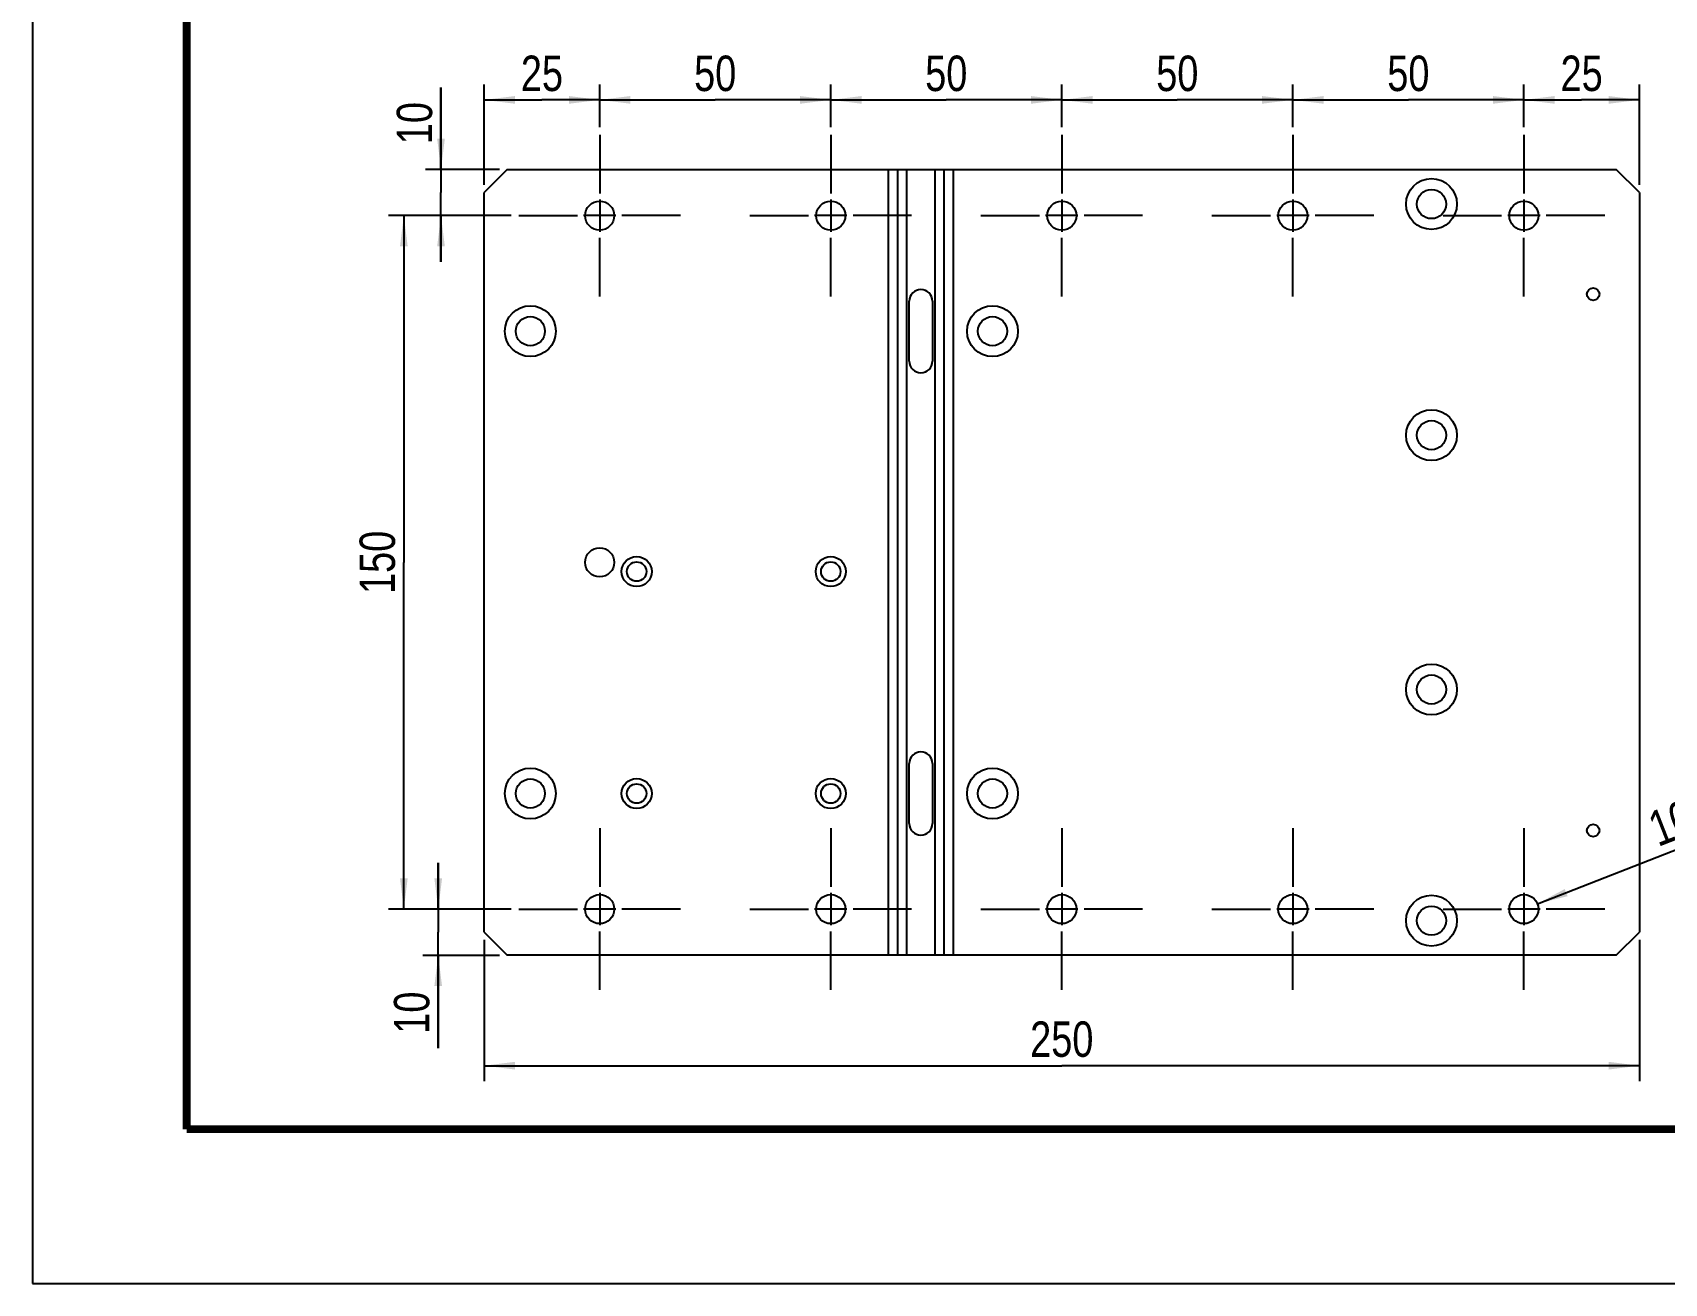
# Model space of a CAD drawing. Header units: millimetres. Extents: x 0 to 1400, y 0 to 990.
# Drawn here: x 0 to 353.1, y 0 to 270.5 of the extents above; entities that cross this region are included whole.
import ezdxf

# ---------------------------------------------------------------- set-up
doc = ezdxf.new("R2010")
doc.units = ezdxf.units.MM
doc.header["$LTSCALE"] = 77
doc.linetypes.add('CENTER', pattern=[0.6, 0.375, -0.075, 0.075, -0.075])
doc.layers.get('0').update_dxf_attribs({"linetype": 'CONTINUOUS'})
doc.layers.add('02___PRT_ALL_AXES', color=7, linetype='CONTINUOUS')
doc.layers.add('7_ALL_FEATURES', color=7, linetype='CONTINUOUS')
doc.styles.get("Standard").update_dxf_attribs({"font": 'txt', "width": 0.8})
doc.dimstyles.new('DIMSTYLE_1', dxfattribs={"dimtxt": 7.666667, "dimasz": 6.666667, "dimexe": 1, "dimexo": 0.5, "dimgap": 0.575, "dimtad": 1, "dimdsep": 46, "dimtxsty": 'Standard', "dimblk": '_FILLED', "dimblk1": '_FILLED', "dimblk2": '_FILLED', "dimcen": 0.09, "dimazin": 2, "dimtp": 0.01, "dimtm": 0.01, "dimtfac": 1, "dimtofl": 0, "dimtmove": 0, "dimatfit": 3, "dimldrblk": '_FILLED', "dimfxl": 0, "dimtolj": 1, "dimarcsym": 0})
doc.dimstyles.new('DIMSTYLE_4', dxfattribs={"dimtxt": 7.666667, "dimasz": 6.666667, "dimexe": 1, "dimexo": 0.5, "dimtad": 1, "dimdsep": 46, "dimtxsty": 'Standard', "dimblk": '_FILLED', "dimblk1": '_FILLED', "dimblk2": '_FILLED', "dimcen": 0.09, "dimazin": 2, "dimtp": 0.01, "dimtm": 0.01, "dimtfac": 1, "dimtofl": 0, "dimtmove": 0, "dimatfit": 1, "dimldrblk": '_FILLED', "dimfxl": 0, "dimtolj": 1, "dimarcsym": 0})

# ---------------------------------------------------------------- blocks, each defined once
blk = doc.blocks.new('_FILLED')
at = {"color": 0, "linetype": 'ByBlock'}
blk.add_solid([(0, 0), (-1, 0.125), (-1, -0.125)], dxfattribs=at)
blk = doc.blocks.new('*D12')
at = {"color": 2, "linetype": 'Continuous'}
for p, q in [((122.71, 250.12), (122.71, 259.32)), ((172.71, 250.12), (172.71, 259.32)), ((122.71, 255.99), (147.71, 255.99)), ((172.71, 255.99), (147.71, 255.99))]:
    blk.add_line(p, q, dxfattribs=at)
at = {"color": 2, "linetype": 'Continuous', "xscale": 6.666666666699999, "yscale": 6.666666666699999, "zscale": 6.666666666699999, "rotation": 180}
blk.add_blockref('_FILLED', (122.71, 255.99), dxfattribs=at)
at = {"color": 2, "linetype": 'Continuous', "xscale": 6.666666666699999, "yscale": 6.666666666699999, "zscale": 6.666666666699999}
blk.add_blockref('_FILLED', (172.71, 255.99), dxfattribs=at)
at = {"color": 2, "linetype": 'Continuous', "insert": (147.71, 265.57), "char_height": 7.667, "width": 12.2667, "attachment_point": 2, "line_spacing_factor": 0.9}
blk.add_mtext('50', dxfattribs=at)
blk = doc.blocks.new('*D13')
at = {"color": 2, "linetype": 'Continuous'}
for p, q in [((172.71, 250.12), (172.71, 259.32)), ((222.71, 250.12), (222.71, 259.32)), ((172.71, 255.99), (197.71, 255.99)), ((222.71, 255.99), (197.71, 255.99))]:
    blk.add_line(p, q, dxfattribs=at)
at = {"color": 2, "linetype": 'Continuous', "xscale": 6.666666666699999, "yscale": 6.666666666699999, "zscale": 6.666666666699999, "rotation": 180}
blk.add_blockref('_FILLED', (172.71, 255.99), dxfattribs=at)
at = {"color": 2, "linetype": 'Continuous', "xscale": 6.666666666699999, "yscale": 6.666666666699999, "zscale": 6.666666666699999}
blk.add_blockref('_FILLED', (222.71, 255.99), dxfattribs=at)
at = {"color": 2, "linetype": 'Continuous', "insert": (197.71, 265.57), "char_height": 7.667, "width": 12.2667, "attachment_point": 2, "line_spacing_factor": 0.9}
blk.add_mtext('50', dxfattribs=at)
blk = doc.blocks.new('*D14')
at = {"color": 2, "linetype": 'Continuous'}
for p, q in [((222.71, 250.12), (222.71, 259.32)), ((272.71, 250.12), (272.71, 259.32)), ((222.71, 255.99), (247.71, 255.99)), ((272.71, 255.99), (247.71, 255.99))]:
    blk.add_line(p, q, dxfattribs=at)
at = {"color": 2, "linetype": 'Continuous', "xscale": 6.666666666699999, "yscale": 6.666666666699999, "zscale": 6.666666666699999, "rotation": 180}
blk.add_blockref('_FILLED', (222.71, 255.99), dxfattribs=at)
at = {"color": 2, "linetype": 'Continuous', "xscale": 6.666666666699999, "yscale": 6.666666666699999, "zscale": 6.666666666699999}
blk.add_blockref('_FILLED', (272.71, 255.99), dxfattribs=at)
at = {"color": 2, "linetype": 'Continuous', "insert": (247.71, 265.57), "char_height": 7.667, "width": 12.2667, "attachment_point": 2, "line_spacing_factor": 0.9}
blk.add_mtext('50', dxfattribs=at)
blk = doc.blocks.new('*D15')
at = {"color": 2, "linetype": 'Continuous'}
for p, q in [((272.71, 250.12), (272.71, 259.32)), ((322.71, 250.12), (322.71, 259.32)), ((272.71, 255.99), (297.71, 255.99)), ((322.71, 255.99), (297.71, 255.99))]:
    blk.add_line(p, q, dxfattribs=at)
at = {"color": 2, "linetype": 'Continuous', "xscale": 6.666666666699999, "yscale": 6.666666666699999, "zscale": 6.666666666699999, "rotation": 180}
blk.add_blockref('_FILLED', (272.71, 255.99), dxfattribs=at)
at = {"color": 2, "linetype": 'Continuous', "xscale": 6.666666666699999, "yscale": 6.666666666699999, "zscale": 6.666666666699999}
blk.add_blockref('_FILLED', (322.71, 255.99), dxfattribs=at)
at = {"color": 2, "linetype": 'Continuous', "insert": (297.71, 265.57), "char_height": 7.667, "width": 12.2667, "attachment_point": 2, "line_spacing_factor": 0.9}
blk.add_mtext('50', dxfattribs=at)
blk = doc.blocks.new('*D16')
at = {"color": 2, "linetype": 'Continuous'}
for p, q in [((103.55, 230.95), (77, 230.95)), ((80.33, 230.95), (80.33, 155.95)), ((80.33, 80.95), (80.33, 155.95)), ((103.55, 80.95), (77, 80.95))]:
    blk.add_line(p, q, dxfattribs=at)
at = {"color": 2, "linetype": 'Continuous', "xscale": 6.666666666699999, "yscale": 6.666666666699999, "zscale": 6.666666666699999}
for p, rotation in [((80.33, 230.95), 90), ((80.33, 80.95), 270)]:
    blk.add_blockref('_FILLED', p, dxfattribs=dict(at, rotation=rotation))
at = {"color": 2, "linetype": 'Continuous', "insert": (70.75, 155.95), "char_height": 7.667, "width": 18.4, "attachment_point": 2, "rotation": 90, "line_spacing_factor": 0.9}
blk.add_mtext('150', dxfattribs=at)
blk = doc.blocks.new('*D17')
at = {"color": 2, "linetype": 'Continuous'}
for p, q in [((97.71, 237.62), (97.71, 259.32)), ((122.71, 250.12), (122.71, 259.32)), ((97.71, 255.99), (110.21, 255.99)), ((122.71, 255.99), (110.21, 255.99))]:
    blk.add_line(p, q, dxfattribs=at)
at = {"color": 2, "linetype": 'Continuous', "xscale": 6.666666666699999, "yscale": 6.666666666699999, "zscale": 6.666666666699999, "rotation": 180}
blk.add_blockref('_FILLED', (97.71, 255.99), dxfattribs=at)
at = {"color": 2, "linetype": 'Continuous', "xscale": 6.666666666699999, "yscale": 6.666666666699999, "zscale": 6.666666666699999}
blk.add_blockref('_FILLED', (122.71, 255.99), dxfattribs=at)
at = {"color": 2, "linetype": 'Continuous', "insert": (110.21, 265.57), "char_height": 7.667, "width": 12.2667, "attachment_point": 2, "line_spacing_factor": 0.9}
blk.add_mtext('25', dxfattribs=at)
blk = doc.blocks.new('*D18')
at = {"color": 2, "linetype": 'Continuous'}
for p, q in [((322.71, 250.12), (322.71, 259.32)), ((347.71, 237.62), (347.71, 259.32)), ((322.71, 255.99), (335.21, 255.99)), ((347.71, 255.99), (335.21, 255.99))]:
    blk.add_line(p, q, dxfattribs=at)
at = {"color": 2, "linetype": 'Continuous', "xscale": 6.666666666699999, "yscale": 6.666666666699999, "zscale": 6.666666666699999, "rotation": 180}
blk.add_blockref('_FILLED', (322.71, 255.99), dxfattribs=at)
at = {"color": 2, "linetype": 'Continuous', "xscale": 6.666666666699999, "yscale": 6.666666666699999, "zscale": 6.666666666699999}
blk.add_blockref('_FILLED', (347.71, 255.99), dxfattribs=at)
at = {"color": 2, "linetype": 'Continuous', "insert": (335.21, 265.57), "char_height": 7.667, "width": 12.2667, "attachment_point": 2, "line_spacing_factor": 0.9}
blk.add_mtext('25', dxfattribs=at)
blk = doc.blocks.new('*D19')
at = {"color": 2, "linetype": 'Continuous'}
for p, q in [((88.37, 240.95), (88.37, 258.68)), ((88.37, 258.68), (88.37, 235.95)), ((101.05, 240.95), (85.04, 240.95)), ((88.37, 220.95), (88.37, 235.95)), ((103.55, 230.95), (85.04, 230.95)), ((88.37, 230.95), (88.37, 220.95))]:
    blk.add_line(p, q, dxfattribs=at)
at = {"color": 2, "linetype": 'Continuous', "xscale": 6.666666666699999, "yscale": 6.666666666699999, "zscale": 6.666666666699999}
for p, rotation in [((88.37, 240.95), 270), ((88.37, 230.95), 90)]:
    blk.add_blockref('_FILLED', p, dxfattribs=dict(at, rotation=rotation))
at = {"color": 2, "linetype": 'Continuous', "insert": (78.79, 246.41), "char_height": 7.667, "width": 12.2667, "attachment_point": 1, "rotation": 90, "line_spacing_factor": 0.9}
blk.add_mtext('10', dxfattribs=at)
blk = doc.blocks.new('*D20')
at = {"color": 2, "linetype": 'Continuous'}
for p, q in [((87.77, 80.95), (87.77, 90.95)), ((87.77, 90.95), (87.77, 75.95)), ((103.55, 80.95), (84.43, 80.95)), ((87.77, 50.85), (87.77, 75.95)), ((101.05, 70.95), (84.43, 70.95)), ((87.77, 70.95), (87.77, 50.85))]:
    blk.add_line(p, q, dxfattribs=at)
at = {"color": 2, "linetype": 'Continuous', "xscale": 6.666666666699999, "yscale": 6.666666666699999, "zscale": 6.666666666699999}
for p, rotation in [((87.77, 80.95), 270), ((87.77, 70.95), 90)]:
    blk.add_blockref('_FILLED', p, dxfattribs=dict(at, rotation=rotation))
at = {"color": 2, "linetype": 'Continuous', "insert": (78.18, 63.11), "char_height": 7.667, "width": 12.2667, "attachment_point": 3, "rotation": 90, "line_spacing_factor": 0.9}
blk.add_mtext('10', dxfattribs=at)
blk = doc.blocks.new('*D21')
at = {"color": 2, "linetype": 'Continuous'}
for p, q in [((97.71, 74.29), (97.71, 43.75)), ((347.71, 74.29), (347.71, 43.75)), ((97.71, 47.08), (222.71, 47.08)), ((347.71, 47.08), (222.71, 47.08))]:
    blk.add_line(p, q, dxfattribs=at)
at = {"color": 2, "linetype": 'Continuous', "xscale": 6.666666666699999, "yscale": 6.666666666699999, "zscale": 6.666666666699999, "rotation": 180}
blk.add_blockref('_FILLED', (97.71, 47.08), dxfattribs=at)
at = {"color": 2, "linetype": 'Continuous', "xscale": 6.666666666699999, "yscale": 6.666666666699999, "zscale": 6.666666666699999}
blk.add_blockref('_FILLED', (347.71, 47.08), dxfattribs=at)
at = {"color": 2, "linetype": 'Continuous', "insert": (222.71, 56.66), "char_height": 7.667, "width": 18.4, "attachment_point": 2, "line_spacing_factor": 0.9}
blk.add_mtext('250', dxfattribs=at)
blk = doc.blocks.new('*D22')
at = {"color": 2, "linetype": 'Continuous'}
blk.add_line((325.65, 82.1), (453.35, 132.03), dxfattribs=at)
at = {"color": 2, "linetype": 'Continuous', "xscale": 6.666666666699999, "yscale": 6.666666666699999, "zscale": 6.666666666699999, "rotation": 201.352460347}
blk.add_blockref('_FILLED', (325.65, 82.1), dxfattribs=at)
at = {"color": 2, "linetype": 'Continuous', "insert": (348.94, 101.5), "char_height": 7.6667, "width": 108.3556, "attachment_point": 1, "rotation": 21.3525, "line_spacing_factor": 0.9}
blk.add_mtext('10-\\fgdt;{\\fgdt;n}\\ftxt;6.3 HOLE THRU', dxfattribs=at)

msp = doc.modelspace()

# ---------------------------------------------------------------- linework, layer by layer
at = {"color": 7, "linetype": 'Continuous'}
for p, q in [((0, 990), (0, 0)), ((0, 0), (1400, 0))]:
    msp.add_line(p, q, dxfattribs=at)
at = {"color": 7, "linetype": 'Continuous', "const_width": 1.667}
for points in [[(33.333, 33.333), (33.333, 956.667)], [(33.333, 33.333), (1366.667, 33.333)]]:
    msp.add_lwpolyline(points, dxfattribs=at)
at = {"color": 7, "linetype": 'Continuous'}
msp.add_circle((122.713, 155.955), 3.15, dxfattribs=at)
at = {"layer": '02___PRT_ALL_AXES', "color": 7, "linetype": 'CENTER'}
for p, q in [((122.713, 248.455), (122.713, 235.771)), ((172.713, 248.455), (172.713, 235.771)), ((222.713, 248.455), (222.713, 235.771)), ((272.713, 248.455), (272.713, 235.771)), ((322.713, 248.455), (322.713, 235.771)), ((105.213, 230.955), (117.896, 230.955)), ((140.213, 230.955), (127.53, 230.955)), ((155.213, 230.955), (167.896, 230.955)), ((190.213, 230.955), (177.53, 230.955)), ((205.213, 230.955), (217.896, 230.955)), ((240.213, 230.955), (227.53, 230.955)), ((255.213, 230.955), (267.896, 230.955)), ((290.213, 230.955), (277.53, 230.955)), ((305.213, 230.955), (317.896, 230.955)), ((340.213, 230.955), (327.53, 230.955)), ((122.713, 213.455), (122.713, 226.138)), ((172.713, 213.455), (172.713, 226.138)), ((222.713, 213.455), (222.713, 226.138)), ((272.713, 213.455), (272.713, 226.138)), ((322.713, 213.455), (322.713, 226.138)), ((122.713, 98.455), (122.713, 85.771)), ((172.713, 98.455), (172.713, 85.771)), ((222.713, 98.455), (222.713, 85.771)), ((272.713, 98.455), (272.713, 85.771)), ((322.713, 98.455), (322.713, 85.771)), ((105.213, 80.955), (117.896, 80.955)), ((140.213, 80.955), (127.53, 80.955)), ((155.213, 80.955), (167.896, 80.955)), ((190.213, 80.955), (177.53, 80.955)), ((205.213, 80.955), (217.896, 80.955)), ((240.213, 80.955), (227.53, 80.955)), ((255.213, 80.955), (267.896, 80.955)), ((290.213, 80.955), (277.53, 80.955)), ((305.213, 80.955), (317.896, 80.955)), ((340.213, 80.955), (327.53, 80.955)), ((122.713, 63.455), (122.713, 76.138)), ((172.713, 63.455), (172.713, 76.138)), ((222.713, 63.455), (222.713, 76.138)), ((272.713, 63.455), (272.713, 76.138)), ((322.713, 63.455), (322.713, 76.138))]:
    msp.add_line(p, q, dxfattribs=at)
at = {"layer": '02___PRT_ALL_AXES', "color": 7, "linetype": 'Continuous'}
for p, q in [((122.713, 234.455), (122.713, 227.455)), ((172.713, 234.455), (172.713, 227.455)), ((222.713, 234.455), (222.713, 227.455)), ((272.713, 234.455), (272.713, 227.455)), ((322.713, 234.455), (322.713, 227.455)), ((126.213, 230.955), (119.213, 230.955)), ((176.213, 230.955), (169.213, 230.955)), ((226.213, 230.955), (219.213, 230.955)), ((276.213, 230.955), (269.213, 230.955)), ((326.213, 230.955), (319.213, 230.955)), ((122.713, 84.455), (122.713, 77.455)), ((172.713, 84.455), (172.713, 77.455)), ((222.713, 84.455), (222.713, 77.455)), ((272.713, 84.455), (272.713, 77.455)), ((322.713, 84.455), (322.713, 77.455)), ((126.213, 80.955), (119.213, 80.955)), ((176.213, 80.955), (169.213, 80.955)), ((226.213, 80.955), (219.213, 80.955)), ((276.213, 80.955), (269.213, 80.955)), ((326.213, 80.955), (319.213, 80.955))]:
    msp.add_line(p, q, dxfattribs=at)
for centre, radius in [((302.713, 233.455), 5.5), ((302.713, 233.455), 3.15), ((122.713, 230.955), 3.15), ((172.713, 230.955), 3.15), ((222.713, 230.955), 3.15), ((272.713, 230.955), 3.15), ((322.713, 230.955), 3.15), ((337.713, 213.955), 1.35), ((107.713, 205.955), 5.5), ((107.713, 205.955), 3.15), ((207.713, 205.955), 5.5), ((207.713, 205.955), 3.15), ((302.713, 183.455), 5.5), ((302.713, 183.455), 3.15), ((130.713, 153.955), 3.25), ((130.713, 153.955), 2.1), ((172.713, 153.955), 3.25), ((172.713, 153.955), 2.1), ((302.713, 128.455), 5.5), ((302.713, 128.455), 3.15), ((107.713, 105.955), 5.5), ((207.713, 105.955), 5.5), ((107.713, 105.955), 3.15), ((130.713, 105.955), 3.25), ((130.713, 105.955), 2.1), ((172.713, 105.955), 3.25), ((172.713, 105.955), 2.1), ((207.713, 105.955), 3.15), ((337.713, 97.955), 1.35), ((122.713, 80.955), 3.15), ((172.713, 80.955), 3.15), ((222.713, 80.955), 3.15), ((272.713, 80.955), 3.15), ((302.713, 78.455), 5.5), ((302.713, 78.455), 3.15), ((322.713, 80.955), 3.15)]:
    msp.add_circle(centre, radius, dxfattribs=at)
at = {"layer": '7_ALL_FEATURES', "color": 7, "linetype": 'Continuous'}
for p, q in [((102.713, 240.955), (97.713, 235.955)), ((102.713, 240.955), (342.713, 240.955)), ((185.213, 70.955), (185.213, 240.955)), ((187.213, 70.955), (187.213, 240.955)), ((189.213, 70.955), (189.213, 240.955)), ((195.213, 240.955), (195.213, 70.955)), ((197.213, 240.955), (197.213, 70.955)), ((199.213, 240.955), (199.213, 70.955)), ((347.713, 235.955), (342.713, 240.955)), ((97.713, 75.955), (97.713, 235.955)), ((347.713, 235.955), (347.713, 75.955)), ((189.713, 199.455), (189.713, 212.455)), ((194.713, 212.455), (194.713, 199.455)), ((189.713, 99.455), (189.713, 112.455)), ((194.713, 112.455), (194.713, 99.455)), ((97.713, 75.955), (102.713, 70.955)), ((342.713, 70.955), (347.713, 75.955)), ((342.713, 70.955), (102.713, 70.955))]:
    msp.add_line(p, q, dxfattribs=at)
for centre, start, end in [((192.213, 212.455), 0, 180), ((192.213, 199.455), 180, 360), ((192.213, 112.455), 0, 180), ((192.213, 99.455), 180, 360)]:
    msp.add_arc(centre, 2.5, start, end, dxfattribs=at)

# ---------------------------------------------------------------- dimensions: what is measured, and where the dimension line sits
at = {"color": 2, "linetype": 'Continuous'}
for base, p1, p2, angle, picture, middle in [((97.713, 255.987), (122.713, 249.621), (97.713, 237.121), 180, '*D17', (110.405, 255.987)), ((88.373, 230.955), (101.546, 240.955), (104.046, 230.955), 270, '*D19', (88.373, 253.314)), ((80.331, 80.955), (104.046, 230.955), (104.046, 80.955), 270, '*D16', (80.331, 156.721)), ((87.766, 70.955), (104.046, 80.955), (101.546, 70.955), 270, '*D20', (87.766, 57.745))]:
    dim = msp.add_linear_dim(base=base, p1=p1, p2=p2, angle=angle, dimstyle='DIMSTYLE_1', dxfattribs=at)
    dim.commit()
    dim.dimension.update_dxf_attribs({"geometry": picture, "text_midpoint": middle, "dimtype": 160})
for base, p1, p2, picture, middle in [((172.713, 255.987), (122.713, 249.621), (172.713, 249.621), '*D12', (147.713, 255.987)), ((222.713, 255.987), (172.713, 249.621), (222.713, 249.621), '*D13', (197.713, 255.987)), ((272.713, 255.987), (222.713, 249.621), (272.713, 249.621), '*D14', (247.713, 255.987)), ((322.713, 255.987), (272.713, 249.621), (322.713, 249.621), '*D15', (297.713, 255.987)), ((347.713, 255.987), (322.713, 249.621), (347.713, 237.121), '*D18', (335.405, 255.987)), ((347.713, 47.079), (97.713, 74.788), (347.713, 74.788), '*D21', (222.713, 47.079))]:
    dim = msp.add_linear_dim(base=base, p1=p1, p2=p2, dimstyle='DIMSTYLE_1', dxfattribs=at)
    dim.commit()
    dim.dimension.update_dxf_attribs({"geometry": picture, "text_midpoint": middle, "dimtype": 160})
dim = msp.add_diameter_dim_2p(p1=(325.647, 82.102), p2=(319.779, 79.808), text='10-%%c<> HOLE THRU', dimstyle='DIMSTYLE_4', override={"dimpost": '<>'}, dxfattribs=at)
dim.commit()
dim.dimension.update_dxf_attribs({"geometry": '*D22', "text_midpoint": (400.798, 117.655), "dimtype": 163})

doc.saveas('drawing.dxf')
